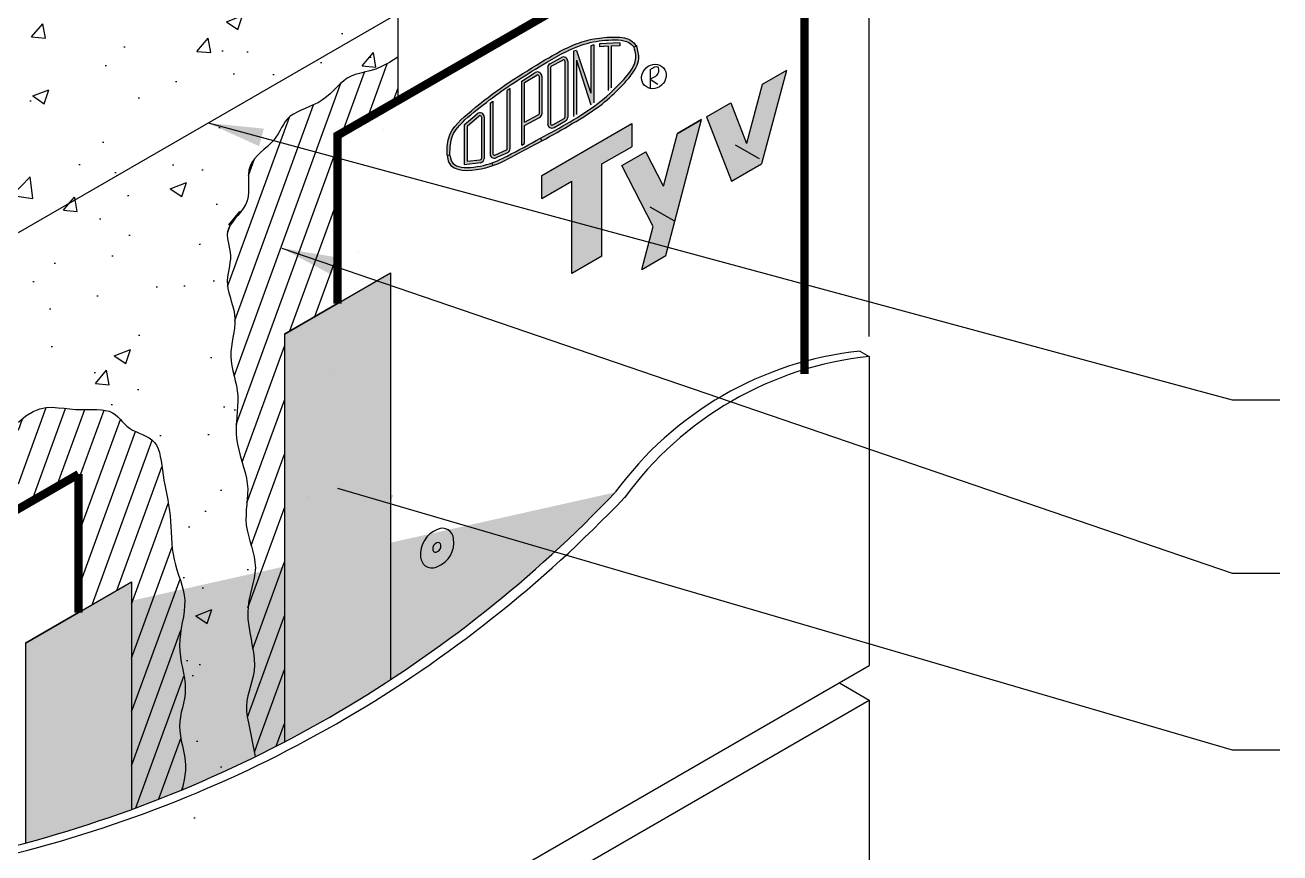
# Model space of a CAD drawing. Extents: x -129 to 346, y 0 to 193.
# Drawn here: x 17.33 to 30.94, y 48.9 to 57.88 of the extents above; entities that cross this region are included whole.
import ezdxf

# ---------------------------------------------------------------- set-up
doc = ezdxf.new("R2010")
doc.units = 0
doc.header["$LTSCALE"] = 1.5
doc.header["$MEASUREMENT"] = 0
doc.linetypes.add('CENTER', pattern=[2, 1.25, -0.25, 0.25, -0.25])
doc.linetypes.add('DASHED', pattern=[0.75, 0.5, -0.25])
for name, color, linetype in [('8X11-TTB$0$B', 7, 'CONTINUOUS'), ('CLADDING', 252, 'CONTINUOUS'), ('DUPONT_FLASHING', 253, 'CENTER'), ('DUPONTLOGO', 242, 'CONTINUOUS'), ('FASTENING', 7, 'CONTINUOUS'), ('PRIMER', 72, 'CONTINUOUS'), ('STRUCTURE', 252, 'CONTINUOUS'), ('TEXT', 7, 'CONTINUOUS'), ('TYVEK', 160, 'DASHED')]:
    doc.layers.add(name, color=color, linetype=linetype)
doc.styles.add('DETAILS', font='sanss___.ttf', dxfattribs={"height": 1})
doc.dimstyles.new('TYVEKDETAILS', dxfattribs={"dimscale": 6, "dimtxt": 1.5, "dimasz": 0.1, "dimexe": 0.75, "dimexo": 0.75, "dimgap": 0.75, "dimtad": 0, "dimtih": 1, "dimtoh": 1, "dimdec": 4, "dimzin": 0, "dimtxsty": 'DETAILS', "dimcen": 0.0625, "dimazin": 3, "dimtfac": 1, "dimtdec": 4, "dimtofl": 0, "dimtmove": 0, "dimatfit": 3, "dimtolj": 1, "dimtzin": 0})
pattern_1 = [(50, (46.8388, 3.3733), (1.79315, -0.15688), [0.1875, -2.0625]), (355, (46.8388, 3.3733), (-0.34688, 1.88048), [0.15, -1.65]), (100.4514, (46.9882, 3.3602), (1.446273, 1.7236), [0.15935, -1.752855]), (46.1842, (46.8388, 3.8733), (2.6681, -0.4138), [0.28125, -3.09375]), (96.6356, (47.0612, 3.8388), (2.33666, 2.43529), [0.23903, -2.62928]), (351.184, (46.8388, 3.8733), (2.33665, 2.4353), [0.225, -2.475]), (21, (47.0888, 3.7483), (1.492268, -1.006547), [0.1875, -2.0625]), (326, (47.0888, 3.7483), (0.60829, 1.812875), [0.15, -1.65]), (71.4514, (47.2132, 3.6644), (2.100557, 0.806326), [0.15935, -1.752855]), (37.5, (46.8388, 3.37325), (0.0303996, 0.8322346), [0, -1.63, 0, -1.675, 0, -1.65625]), (7.5, (46.8388, 3.37325), (0.657674, 0.986029), [0, -0.955, 0, -1.5925, 0, -0.63125]), (327.5, (46.2813, 3.37325), (1.334556, -0.056387), [0, -0.625, 0, -1.95, 0, -2.5875]), (317.5, (46.0313, 3.3733), (1.457965, 0.250262), [0, -0.8125, 0, -1.295, 0, -1.8375])]
pattern_2 = [(70, (-322.13017, -140.4251), (-0.18793852, 0.06840403), [])]

# ---------------------------------------------------------------- blocks, each defined once
blk = doc.blocks.new('A$C1409495A')
at = {"layer": 'DUPONTLOGO', "color": 242}
for p, q in [((0.234, 0.524), (0.234, 0)), ((0.234, 0.262), (0.441, 0.129))]:
    blk.add_line(p, q, dxfattribs=at)
blk.add_ellipse((0.334, 0.336), major_axis=(0.26, 0.232), ratio=0.903174, dxfattribs=at)
blk.add_spline([(0.234, 0.524), (0.435, 0.597), (0.456, 0.456), (0.234, 0.262)], degree=3, dxfattribs=at)

msp = doc.modelspace()

# ---------------------------------------------------------------- hatches: boundary and pattern name
at = {"layer": '8X11-TTB$0$B', "linetype": 'CONTINUOUS'}
h = msp.add_hatch(color=5, dxfattribs=at)
edge = h.paths.add_edge_path(flags=17)
edge.add_line((17.338, 51.176), (17.338, 49.008))
edge = h.paths.add_edge_path(flags=17)
edge.add_line((17.913, 51.508), (17.338, 51.176))
edge = h.paths.add_edge_path(flags=16)
edge.add_line((18.488, 51.84), (18.488, 49.372))
h.paths.add_polyline_path([(18.488, 51.84), (18.488, 49.372)], flags=17)
edge = h.paths.add_edge_path()
edge.add_arc((13.767, 62.288), 13.752, 284.4885, 316.4455)
edge.add_line((17.913, 51.508), (17.338, 51.176))
edge.add_line((17.338, 51.176), (17.338, 49.008))
edge.add_line((18.488, 51.84), (18.488, 49.372))
at = {"layer": 'DUPONT_FLASHING'}
h = msp.add_hatch(color=256, dxfattribs=at)
h.paths.add_polyline_path([(18.488, 51.84), (17.913, 51.508), (17.338, 51.176), (17.338, 49.008, 0.021939), (18.488, 49.372)])
h.paths.add_polyline_path([(21.295, 55.193), (20.145, 54.529), (20.145, 50.105, 0.024255), (21.295, 50.78)])
at = {"layer": 'DUPONTLOGO'}
h = msp.add_hatch(color=242, dxfattribs=at)
edge = h.paths.add_edge_path()
edge.add_spline(control_points=[(22.93, 57.479), (22.797, 57.398), (22.532, 57.237), (22.197, 56.978), (21.91, 56.731), (21.91, 56.535), (21.91, 56.47)], knot_values=[0, 0, 0, 0, 0.232663, 0.461387, 0.653522, 0.747926, 0.747926, 0.747926, 0.747926], degree=3, periodic=0)
edge.add_spline(control_points=[(21.91, 56.47), (21.91, 56.468), (21.91, 56.466), (21.91, 56.465)], knot_values=[0, 0, 0, 0, 0.002347, 0.002347, 0.002347, 0.002347], degree=3, periodic=0)
edge.add_line((21.91, 56.465), (21.941, 56.47))
edge.add_spline(control_points=[(21.941, 56.47), (21.941, 56.471), (21.941, 56.471), (21.941, 56.472)], knot_values=[0.001175, 0.001175, 0.001175, 0.001175, 0.002358, 0.002358, 0.002358, 0.002358], degree=3, periodic=0)
edge.add_spline(control_points=[(21.941, 56.472), (21.941, 56.55), (21.943, 56.621), (21.996, 56.744), (22.046, 56.8), (22.188, 56.93), (22.281, 57.002), (22.458, 57.137), (22.547, 57.2), (22.74, 57.326), (22.843, 57.389), (22.946, 57.452)], knot_values=[0.001205, 0.001205, 0.001205, 0.001205, 0.114856, 0.114856, 0.229711, 0.229711, 0.398491, 0.398491, 0.567271, 0.567271, 0.747926, 0.747926, 0.747926, 0.747926], degree=3, periodic=0)
edge.add_spline(control_points=[(22.946, 57.452), (23.082, 57.534), (23.218, 57.614), (23.45, 57.693), (23.536, 57.71), (23.716, 57.724), (23.819, 57.73), (23.901, 57.68), (23.919, 57.662), (23.938, 57.641)], knot_values=[0, 0, 0, 0, 0.237846, 0.237846, 0.375936, 0.375936, 0.514027, 0.514027, 0.556048, 0.556048, 0.556048, 0.556048], degree=3, periodic=0)
edge.add_line((23.938, 57.641), (23.966, 57.657))
edge.add_spline(control_points=[(23.966, 57.657), (23.946, 57.679), (23.878, 57.751), (23.691, 57.757), (23.48, 57.737), (23.213, 57.648), (23.04, 57.545), (22.93, 57.479)], knot_values=[0, 0, 0, 0, 0.044057, 0.144682, 0.25739, 0.368627, 0.559907, 0.559907, 0.559907, 0.559907], degree=3, periodic=0)
h = msp.add_hatch(color=242, dxfattribs=at)
edge = h.paths.add_edge_path()
edge.add_spline(control_points=[(23.966, 57.657), (23.979, 57.61), (24.01, 57.498), (23.915, 57.342), (23.774, 57.187), (23.568, 56.996), (23.271, 56.812), (23.049, 56.687), (22.938, 56.626)], knot_values=[0, 0, 0, 0, 0.071407, 0.167973, 0.251697, 0.391689, 0.584619, 0.774344, 0.774344, 0.774344, 0.774344], degree=3, periodic=0)
edge.add_line((22.938, 56.626), (22.923, 56.654))
edge.add_spline(control_points=[(22.923, 56.654), (23.138, 56.773), (23.356, 56.887), (23.635, 57.1), (23.717, 57.176), (23.838, 57.304), (23.885, 57.357), (23.948, 57.463), (23.962, 57.509), (23.953, 57.586), (23.946, 57.613), (23.938, 57.641)], knot_values=[0.000251, 0.000251, 0.000251, 0.000251, 0.36813, 0.36813, 0.535334, 0.535334, 0.640047, 0.640047, 0.727343, 0.727343, 0.770536, 0.770536, 0.770536, 0.770536], degree=3, periodic=0)
edge.add_line((23.938, 57.641), (23.966, 57.657))
for color, points in [(242, [(23.282, 56.892), (23.313, 56.913), (23.313, 57.501), (23.469, 57.016), (23.501, 57.037), (23.501, 57.668), (23.469, 57.658), (23.469, 57.145), (23.313, 57.608), (23.282, 57.598)]), (242, [(23.689, 57.653), (23.782, 57.657), (23.782, 57.688), (23.563, 57.679), (23.563, 57.648), (23.658, 57.652), (23.658, 57.174), (23.689, 57.203)]), (182, [(25.59, 57.388), (25.328, 57.236), (25.157, 56.598), (24.987, 57.039), (24.724, 56.888), (24.995, 56.188), (25.32, 56.376)]), (242, [(22.594, 57.193), (22.563, 57.172), (22.563, 56.543, -0.293439), (22.554, 56.529), (22.429, 56.472, -0.546266), (22.407, 56.486), (22.407, 57.057), (22.376, 57.035), (22.376, 56.486, 0.546266), (22.442, 56.444), (22.567, 56.501, 0.293439), (22.594, 56.543)]), (182, [(23.263, 56.188), (23.263, 55.188), (23.588, 55.376), (23.588, 56.376), (23.912, 56.563), (23.912, 56.813), (22.938, 56.251), (22.938, 56.001)]), (182, [(24.67, 56.857), (24.408, 56.705), (24.258, 56.135), (24.066, 56.508), (23.804, 56.357), (24.143, 55.696), (24.021, 55.232), (24.283, 55.383)])]:
    msp.add_hatch(color=color, dxfattribs=at).paths.add_polyline_path(points)
h = msp.add_hatch(color=242, dxfattribs=at)
h.paths.add_polyline_path([(23.219, 57.49, 0.570599), (23.15, 57.531), (23.025, 57.462, 0.2734), (23.001, 57.421), (23.001, 56.812, 0.573672), (23.07, 56.771), (23.195, 56.842, 0.270913), (23.219, 56.883)])
h.paths.add_polyline_path([(23.188, 57.49, 0.570599), (23.165, 57.503), (23.04, 57.435, 0.2734), (23.032, 57.421), (23.032, 56.812, 0.573672), (23.055, 56.799), (23.18, 56.869, 0.270913), (23.188, 56.883)], flags=16)
h = msp.add_hatch(color=242, dxfattribs=at)
h.paths.add_polyline_path([(22.719, 56.58), (22.751, 56.596), (22.751, 56.792), (22.913, 56.88, 0.275801), (22.938, 56.921), (22.938, 57.327, 0.588096), (22.866, 57.367), (22.719, 57.275)])
h.paths.add_polyline_path([(22.751, 56.828), (22.899, 56.907, 0.275801), (22.907, 56.921), (22.907, 57.327, 0.588096), (22.883, 57.34), (22.751, 57.258)], flags=16)
h = msp.add_hatch(color=242, dxfattribs=at)
h.paths.add_polyline_path([(22.313, 56.885, 0.63901), (22.236, 56.921), (22.094, 56.801), (22.094, 56.37), (22.271, 56.39, 0.382353), (22.313, 56.436)])
h.paths.add_polyline_path([(22.282, 56.436, -0.382353), (22.268, 56.421), (22.126, 56.405), (22.126, 56.786), (22.256, 56.897, -0.63901), (22.282, 56.885)], flags=16)
h = msp.add_hatch(color=242, dxfattribs=at)
edge = h.paths.add_edge_path()
edge.add_spline(control_points=[(22.923, 56.654), (22.801, 56.588), (22.678, 56.521), (22.509, 56.434), (22.456, 56.409), (22.397, 56.388)], knot_values=[0.281052, 0.281052, 0.281052, 0.281052, 0.486409, 0.486409, 0.582124, 0.582124, 0.582124, 0.582124], degree=3, periodic=0)
edge.add_line((22.397, 56.388), (22.407, 56.358))
edge.add_spline(control_points=[(22.407, 56.358), (22.481, 56.385), (22.648, 56.47), (22.828, 56.567), (22.938, 56.626)], knot_values=[0.28106, 0.28106, 0.28106, 0.28106, 0.397759, 0.582124, 0.582124, 0.582124, 0.582124], degree=3, periodic=0)
edge.add_line((22.938, 56.626), (22.923, 56.654))
h = msp.add_hatch(color=242, dxfattribs=at)
edge = h.paths.add_edge_path()
edge.add_line((22.407, 56.358), (22.397, 56.388))
edge.add_spline(control_points=[(22.397, 56.388), (22.378, 56.381), (22.359, 56.375), (22.255, 56.345), (22.146, 56.329), (22.025, 56.348), (21.993, 56.362), (21.955, 56.4), (21.948, 56.429), (21.941, 56.47)], knot_values=[0.002358, 0.002358, 0.002358, 0.002358, 0.032929, 0.032929, 0.159215, 0.159215, 0.221312, 0.221312, 0.281052, 0.281052, 0.281052, 0.281052], degree=3, periodic=0)
edge.add_line((21.941, 56.47), (21.91, 56.465))
edge.add_spline(control_points=[(21.91, 56.465), (21.915, 56.438), (21.94, 56.29), (22.206, 56.297), (22.368, 56.344), (22.407, 56.358)], knot_values=[0.002347, 0.002347, 0.002347, 0.002347, 0.040585, 0.219806, 0.28106, 0.28106, 0.28106, 0.28106], degree=3, periodic=0)
at = {"layer": 'PRIMER', "linetype": 'CONTINUOUS'}
h = msp.add_hatch(dxfattribs=at)
h.set_pattern_fill('_USER', color=256, scale=0.2, angle=70, style=0, pattern_type=0)
h.set_pattern_definition(pattern_2)
edge = h.paths.add_edge_path()
edge.add_line((21.374, 57.535), (21.374, 57.062))
edge.add_line((21.374, 57.062), (20.72, 56.684))
edge.add_line((20.72, 56.684), (20.72, 54.861))
edge.add_line((20.72, 54.861), (20.145, 54.529))
edge.add_line((20.145, 54.529), (20.145, 50.105))
edge.add_line((20.145, 50.105), (19.829, 49.945))
edge.add_line((21.374, 57.533), (21.285, 57.476))
edge.add_line((21.285, 57.476), (21.206, 57.435))
edge.add_line((21.206, 57.435), (21.135, 57.405))
edge.add_line((21.135, 57.405), (21.07, 57.385))
edge.add_line((21.07, 57.385), (21.012, 57.37))
edge.add_line((21.012, 57.37), (20.96, 57.358))
edge.add_line((20.96, 57.358), (20.912, 57.345))
edge.add_line((20.912, 57.345), (20.868, 57.329))
edge.add_line((20.868, 57.329), (20.827, 57.306))
edge.add_line((20.827, 57.306), (20.789, 57.278))
edge.add_line((20.789, 57.278), (20.751, 57.245))
edge.add_line((20.751, 57.245), (20.715, 57.21))
edge.add_line((20.715, 57.21), (20.678, 57.173))
edge.add_line((20.678, 57.173), (20.64, 57.137))
edge.add_line((20.64, 57.137), (20.601, 57.102))
edge.add_line((20.601, 57.102), (20.559, 57.071))
edge.add_line((20.559, 57.071), (20.514, 57.043))
edge.add_line((20.514, 57.043), (20.467, 57.019))
edge.add_line((20.467, 57.019), (20.419, 56.998))
edge.add_line((20.419, 56.998), (20.372, 56.978))
edge.add_line((20.372, 56.978), (20.326, 56.958))
edge.add_line((20.326, 56.958), (20.282, 56.938))
edge.add_line((20.282, 56.938), (20.243, 56.917))
edge.add_line((20.243, 56.917), (20.208, 56.893))
edge.add_line((20.208, 56.893), (20.179, 56.866))
edge.add_line((20.179, 56.866), (20.155, 56.837))
edge.add_line((20.155, 56.837), (20.134, 56.805))
edge.add_line((20.134, 56.805), (20.114, 56.771))
edge.add_line((20.114, 56.771), (20.096, 56.736))
edge.add_line((20.096, 56.736), (20.076, 56.701))
edge.add_line((20.076, 56.701), (20.053, 56.666))
edge.add_line((20.053, 56.666), (20.027, 56.631))
edge.add_line((20.027, 56.631), (19.995, 56.598))
edge.add_line((19.995, 56.598), (19.96, 56.565))
edge.add_line((19.96, 56.565), (19.923, 56.532))
edge.add_line((19.923, 56.532), (19.886, 56.499))
edge.add_line((19.886, 56.499), (19.851, 56.465))
edge.add_line((19.851, 56.465), (19.819, 56.43))
edge.add_line((19.819, 56.43), (19.792, 56.392))
edge.add_line((19.792, 56.392), (19.772, 56.352))
edge.add_line((19.772, 56.352), (19.76, 56.308))
edge.add_line((19.76, 56.308), (19.755, 56.262))
edge.add_line((19.755, 56.262), (19.754, 56.215))
edge.add_line((19.754, 56.215), (19.755, 56.166))
edge.add_line((19.755, 56.166), (19.757, 56.117))
edge.add_line((19.757, 56.117), (19.756, 56.068))
edge.add_line((19.756, 56.068), (19.752, 56.021))
edge.add_line((19.752, 56.021), (19.741, 55.976))
edge.add_line((19.741, 55.976), (19.723, 55.933))
edge.add_line((19.723, 55.933), (19.699, 55.892))
edge.add_line((19.699, 55.892), (19.67, 55.854))
edge.add_line((19.67, 55.854), (19.639, 55.817))
edge.add_line((19.639, 55.817), (19.609, 55.781))
edge.add_line((19.609, 55.781), (19.581, 55.745))
edge.add_line((19.581, 55.745), (19.556, 55.71))
edge.add_line((19.556, 55.71), (19.539, 55.675))
edge.add_line((19.539, 55.675), (19.529, 55.639))
edge.add_line((19.529, 55.639), (19.526, 55.603))
edge.add_line((19.526, 55.603), (19.528, 55.567))
edge.add_line((19.528, 55.567), (19.534, 55.53))
edge.add_line((19.534, 55.53), (19.542, 55.493))
edge.add_line((19.542, 55.493), (19.55, 55.455))
edge.add_line((19.55, 55.455), (19.557, 55.418))
edge.add_line((19.557, 55.418), (19.56, 55.38))
edge.add_line((19.56, 55.38), (19.559, 55.343))
edge.add_line((19.559, 55.343), (19.555, 55.305))
edge.add_line((19.555, 55.305), (19.549, 55.267))
edge.add_line((19.549, 55.267), (19.541, 55.228))
edge.add_line((19.541, 55.228), (19.534, 55.189))
edge.add_line((19.534, 55.189), (19.529, 55.149))
edge.add_line((19.529, 55.149), (19.526, 55.108))
edge.add_line((19.526, 55.108), (19.527, 55.066))
edge.add_line((19.527, 55.066), (19.533, 55.023))
edge.add_line((19.533, 55.023), (19.543, 54.978))
edge.add_line((19.543, 54.978), (19.556, 54.933))
edge.add_line((19.556, 54.933), (19.569, 54.886))
edge.add_line((19.569, 54.886), (19.583, 54.839))
edge.add_line((19.583, 54.839), (19.595, 54.791))
edge.add_line((19.595, 54.791), (19.604, 54.743))
edge.add_line((19.604, 54.743), (19.608, 54.694))
edge.add_line((19.608, 54.694), (19.608, 54.645))
edge.add_line((19.608, 54.645), (19.603, 54.595))
edge.add_line((19.603, 54.595), (19.596, 54.545))
edge.add_line((19.596, 54.545), (19.587, 54.494))
edge.add_line((19.587, 54.494), (19.578, 54.444))
edge.add_line((19.578, 54.444), (19.57, 54.393))
edge.add_line((19.57, 54.393), (19.565, 54.341))
edge.add_line((19.565, 54.341), (19.564, 54.289))
edge.add_line((19.564, 54.289), (19.568, 54.237))
edge.add_line((19.568, 54.237), (19.576, 54.184))
edge.add_line((19.576, 54.184), (19.587, 54.131))
edge.add_line((19.587, 54.131), (19.599, 54.078))
edge.add_line((19.599, 54.078), (19.612, 54.024))
edge.add_line((19.612, 54.024), (19.624, 53.97))
edge.add_line((19.624, 53.97), (19.633, 53.915))
edge.add_line((19.633, 53.915), (19.639, 53.859))
edge.add_line((19.639, 53.859), (19.64, 53.803))
edge.add_line((19.64, 53.803), (19.638, 53.747))
edge.add_line((19.638, 53.747), (19.634, 53.69))
edge.add_line((19.634, 53.69), (19.629, 53.632))
edge.add_line((19.629, 53.632), (19.624, 53.574))
edge.add_line((19.624, 53.574), (19.621, 53.515))
edge.add_line((19.621, 53.515), (19.621, 53.455))
edge.add_line((19.621, 53.455), (19.626, 53.395))
edge.add_line((19.626, 53.395), (19.635, 53.334))
edge.add_line((19.635, 53.334), (19.65, 53.272))
edge.add_line((19.65, 53.272), (19.667, 53.211))
edge.add_line((19.667, 53.211), (19.685, 53.149))
edge.add_line((19.685, 53.149), (19.703, 53.087))
edge.add_line((19.703, 53.087), (19.72, 53.026))
edge.add_line((19.72, 53.026), (19.734, 52.966))
edge.add_line((19.734, 52.966), (19.743, 52.907))
edge.add_line((19.743, 52.907), (19.747, 52.849))
edge.add_line((19.747, 52.849), (19.746, 52.792))
edge.add_line((19.746, 52.792), (19.743, 52.736))
edge.add_line((19.743, 52.736), (19.737, 52.68))
edge.add_line((19.737, 52.68), (19.732, 52.625))
edge.add_line((19.732, 52.625), (19.729, 52.57))
edge.add_line((19.729, 52.57), (19.728, 52.514))
edge.add_line((19.728, 52.514), (19.732, 52.458))
edge.add_line((19.732, 52.458), (19.741, 52.401))
edge.add_line((19.741, 52.401), (19.754, 52.344))
edge.add_line((19.754, 52.344), (19.77, 52.286))
edge.add_line((19.77, 52.286), (19.787, 52.228))
edge.add_line((19.787, 52.228), (19.803, 52.17))
edge.add_line((19.803, 52.17), (19.817, 52.112))
edge.add_line((19.817, 52.112), (19.826, 52.053))
edge.add_line((19.826, 52.053), (19.83, 51.995))
edge.add_line((19.83, 51.995), (19.826, 51.938))
edge.add_line((19.826, 51.938), (19.817, 51.88))
edge.add_line((19.817, 51.88), (19.804, 51.822))
edge.add_line((19.804, 51.822), (19.789, 51.762))
edge.add_line((19.789, 51.762), (19.774, 51.702))
edge.add_line((19.774, 51.702), (19.761, 51.64))
edge.add_line((19.761, 51.64), (19.751, 51.575))
edge.add_line((19.751, 51.575), (19.747, 51.508))
edge.add_line((19.747, 51.508), (19.75, 51.438))
edge.add_line((19.75, 51.438), (19.758, 51.365))
edge.add_line((19.758, 51.365), (19.77, 51.292))
edge.add_line((19.77, 51.292), (19.784, 51.218))
edge.add_line((19.784, 51.218), (19.797, 51.145))
edge.add_line((19.797, 51.145), (19.809, 51.074))
edge.add_line((19.809, 51.074), (19.818, 51.005))
edge.add_line((19.818, 51.005), (19.82, 50.939))
edge.add_line((19.82, 50.939), (19.816, 50.878))
edge.add_line((19.816, 50.878), (19.807, 50.819))
edge.add_line((19.807, 50.819), (19.793, 50.764))
edge.add_line((19.793, 50.764), (19.778, 50.71))
edge.add_line((19.778, 50.71), (19.762, 50.657))
edge.add_line((19.762, 50.657), (19.748, 50.604))
edge.add_line((19.748, 50.604), (19.738, 50.55))
edge.add_line((19.738, 50.55), (19.734, 50.494))
edge.add_line((19.734, 50.494), (19.735, 50.435))
edge.add_line((19.735, 50.435), (19.743, 50.375))
edge.add_line((19.743, 50.375), (19.754, 50.313))
edge.add_line((19.754, 50.313), (19.829, 49.945))
h = msp.add_hatch(dxfattribs=at)
h.set_pattern_fill('_USER', color=256, scale=0.2, angle=70, style=0, pattern_type=0)
h.set_pattern_definition(pattern_2)
h.paths.add_polyline_path([(18.488, 49.372), (19.038, 49.589), (19.048, 49.641), (19.058, 49.692), (19.066, 49.744), (19.072, 49.796), (19.073, 49.848), (19.069, 49.901), (19.062, 49.955), (19.051, 50.009), (19.039, 50.063), (19.027, 50.117), (19.017, 50.17), (19.01, 50.223), (19.008, 50.275), (19.01, 50.326), (19.017, 50.376), (19.027, 50.426), (19.039, 50.476), (19.05, 50.526), (19.06, 50.576), (19.067, 50.628), (19.07, 50.681), (19.067, 50.736), (19.06, 50.792), (19.05, 50.849), (19.039, 50.908), (19.027, 50.968), (19.017, 51.029), (19.01, 51.09), (19.008, 51.152), (19.01, 51.214), (19.017, 51.276), (19.027, 51.338), (19.038, 51.4), (19.049, 51.461), (19.058, 51.522), (19.063, 51.581), (19.064, 51.639), (19.058, 51.695), (19.048, 51.751), (19.034, 51.806), (19.017, 51.86), (18.998, 51.915), (18.98, 51.97), (18.963, 52.025), (18.948, 52.082), (18.937, 52.14), (18.929, 52.199), (18.923, 52.259), (18.919, 52.319), (18.916, 52.38), (18.913, 52.44), (18.91, 52.5), (18.905, 52.559), (18.898, 52.617), (18.889, 52.674), (18.88, 52.73), (18.869, 52.785), (18.859, 52.839), (18.848, 52.893), (18.839, 52.946), (18.83, 52.999), (18.822, 53.052), (18.815, 53.103), (18.808, 53.153), (18.799, 53.2), (18.789, 53.245), (18.775, 53.286), (18.758, 53.323), (18.736, 53.355), (18.709, 53.381), (18.677, 53.404), (18.643, 53.423), (18.606, 53.439), (18.569, 53.455), (18.532, 53.471), (18.497, 53.488), (18.465, 53.508), (18.436, 53.53), (18.41, 53.555), (18.386, 53.582), (18.362, 53.608), (18.338, 53.633), (18.311, 53.656), (18.281, 53.676), (18.246, 53.692), (18.206, 53.702), (18.16, 53.708), (18.111, 53.711), (18.057, 53.711), (18, 53.711), (17.941, 53.711), (17.88, 53.713), (17.819, 53.717), (17.756, 53.724), (17.693, 53.731), (17.628, 53.735), (17.561, 53.732), (17.492, 53.717), (17.419, 53.689), (17.342, 53.642), (17.26, 53.573), (17.26, 52.633), (17.913, 53.01), (17.913, 51.508), (18.488, 51.84)])
at = {"layer": 'STRUCTURE', "linetype": 'CONTINUOUS'}
h = msp.add_hatch(dxfattribs=at)
h.set_pattern_fill('AR-CONC', color=256, scale=0.25, style=0)
h.set_pattern_definition(pattern_1)
h.paths.add_polyline_path([(21.374, 58.008), (17.186, 60.426), (13.072, 58.051), (17.26, 55.633)])
h = msp.add_hatch(dxfattribs=at)
h.set_pattern_fill('AR-CONC', color=256, scale=0.25, style=0)
h.set_pattern_definition(pattern_1)
edge = h.paths.add_edge_path()
edge.add_arc((22.823, 47.966), 3.836, 142.9547, 174.349)
edge.add_line((19.006, 48.343), (19.002, 48.364))
edge.add_line((19.002, 48.364), (18.994, 48.414))
edge.add_line((18.994, 48.414), (18.989, 48.465))
edge.add_line((18.989, 48.465), (18.989, 48.516))
edge.add_line((18.989, 48.516), (18.994, 48.567))
edge.add_line((18.994, 48.567), (19.003, 48.62))
edge.add_line((19.003, 48.62), (19.016, 48.673))
edge.add_line((19.016, 48.673), (19.029, 48.727))
edge.add_line((19.029, 48.727), (19.043, 48.782))
edge.add_line((19.043, 48.782), (19.056, 48.838))
edge.add_line((19.056, 48.838), (19.065, 48.895))
edge.add_line((19.065, 48.895), (19.07, 48.952))
edge.add_line((19.07, 48.952), (19.07, 49.012))
edge.add_line((19.07, 49.012), (19.065, 49.071))
edge.add_line((19.065, 49.071), (19.057, 49.132))
edge.add_line((19.057, 49.132), (19.047, 49.192))
edge.add_line((19.047, 49.192), (19.037, 49.252))
edge.add_line((19.037, 49.252), (19.029, 49.311))
edge.add_line((19.029, 49.311), (19.022, 49.37))
edge.add_line((19.022, 49.37), (19.02, 49.427))
edge.add_line((19.02, 49.427), (19.022, 49.482))
edge.add_line((19.022, 49.482), (19.029, 49.536))
edge.add_line((19.029, 49.536), (19.038, 49.589))
edge.add_line((19.038, 49.589), (19.048, 49.641))
edge.add_line((19.048, 49.641), (19.058, 49.692))
edge.add_line((19.058, 49.692), (19.066, 49.744))
edge.add_line((19.066, 49.744), (19.072, 49.796))
edge.add_line((19.072, 49.796), (19.073, 49.848))
edge.add_line((19.073, 49.848), (19.069, 49.901))
edge.add_line((19.069, 49.901), (19.062, 49.955))
edge.add_line((19.062, 49.955), (19.051, 50.009))
edge.add_line((19.051, 50.009), (19.039, 50.063))
edge.add_line((19.039, 50.063), (19.027, 50.117))
edge.add_line((19.027, 50.117), (19.017, 50.17))
edge.add_line((19.017, 50.17), (19.01, 50.223))
edge.add_line((19.01, 50.223), (19.008, 50.275))
edge.add_line((19.008, 50.275), (19.01, 50.326))
edge.add_line((19.01, 50.326), (19.017, 50.376))
edge.add_line((19.017, 50.376), (19.027, 50.426))
edge.add_line((19.027, 50.426), (19.039, 50.476))
edge.add_line((19.039, 50.476), (19.05, 50.526))
edge.add_line((19.05, 50.526), (19.06, 50.576))
edge.add_line((19.06, 50.576), (19.067, 50.628))
edge.add_line((19.067, 50.628), (19.07, 50.681))
edge.add_line((19.07, 50.681), (19.067, 50.736))
edge.add_line((19.067, 50.736), (19.06, 50.792))
edge.add_line((19.06, 50.792), (19.05, 50.849))
edge.add_line((19.05, 50.849), (19.039, 50.908))
edge.add_line((19.039, 50.908), (19.027, 50.968))
edge.add_line((19.027, 50.968), (19.017, 51.029))
edge.add_line((19.017, 51.029), (19.01, 51.09))
edge.add_line((19.01, 51.09), (19.008, 51.152))
edge.add_line((19.008, 51.152), (19.01, 51.214))
edge.add_line((19.01, 51.214), (19.017, 51.276))
edge.add_line((19.017, 51.276), (19.027, 51.338))
edge.add_line((19.027, 51.338), (19.038, 51.4))
edge.add_line((19.038, 51.4), (19.049, 51.461))
edge.add_line((19.049, 51.461), (19.058, 51.522))
edge.add_line((19.058, 51.522), (19.063, 51.581))
edge.add_line((19.063, 51.581), (19.064, 51.639))
edge.add_line((19.064, 51.639), (19.058, 51.695))
edge.add_line((19.058, 51.695), (19.048, 51.751))
edge.add_line((19.048, 51.751), (19.034, 51.806))
edge.add_line((19.034, 51.806), (19.017, 51.86))
edge.add_line((19.017, 51.86), (18.998, 51.915))
edge.add_line((18.998, 51.915), (18.98, 51.97))
edge.add_line((18.98, 51.97), (18.963, 52.025))
edge.add_line((18.963, 52.025), (18.948, 52.082))
edge.add_line((18.948, 52.082), (18.937, 52.14))
edge.add_line((18.937, 52.14), (18.929, 52.199))
edge.add_line((18.929, 52.199), (18.923, 52.259))
edge.add_line((18.923, 52.259), (18.919, 52.319))
edge.add_line((18.919, 52.319), (18.916, 52.38))
edge.add_line((18.916, 52.38), (18.913, 52.44))
edge.add_line((18.913, 52.44), (18.91, 52.5))
edge.add_line((18.91, 52.5), (18.905, 52.559))
edge.add_line((18.905, 52.559), (18.898, 52.617))
edge.add_line((18.898, 52.617), (18.889, 52.674))
edge.add_line((18.889, 52.674), (18.88, 52.73))
edge.add_line((18.88, 52.73), (18.869, 52.785))
edge.add_line((18.869, 52.785), (18.859, 52.839))
edge.add_line((18.859, 52.839), (18.848, 52.893))
edge.add_line((18.848, 52.893), (18.839, 52.946))
edge.add_line((18.839, 52.946), (18.83, 52.999))
edge.add_line((18.83, 52.999), (18.822, 53.052))
edge.add_line((18.822, 53.052), (18.815, 53.103))
edge.add_line((18.815, 53.103), (18.808, 53.153))
edge.add_line((18.808, 53.153), (18.799, 53.2))
edge.add_line((18.799, 53.2), (18.789, 53.245))
edge.add_line((18.789, 53.245), (18.775, 53.286))
edge.add_line((18.775, 53.286), (18.758, 53.323))
edge.add_line((18.758, 53.323), (18.736, 53.355))
edge.add_line((18.736, 53.355), (18.709, 53.381))
edge.add_line((18.709, 53.381), (18.677, 53.404))
edge.add_line((18.677, 53.404), (18.643, 53.423))
edge.add_line((18.643, 53.423), (18.606, 53.439))
edge.add_line((18.606, 53.439), (18.569, 53.455))
edge.add_line((18.569, 53.455), (18.532, 53.471))
edge.add_line((18.532, 53.471), (18.497, 53.488))
edge.add_line((18.497, 53.488), (18.465, 53.508))
edge.add_line((18.465, 53.508), (18.436, 53.53))
edge.add_line((18.436, 53.53), (18.41, 53.555))
edge.add_line((18.41, 53.555), (18.386, 53.582))
edge.add_line((18.386, 53.582), (18.362, 53.608))
edge.add_line((18.362, 53.608), (18.338, 53.633))
edge.add_line((18.338, 53.633), (18.311, 53.656))
edge.add_line((18.311, 53.656), (18.281, 53.676))
edge.add_line((18.281, 53.676), (18.246, 53.692))
edge.add_line((18.246, 53.692), (18.206, 53.702))
edge.add_line((18.206, 53.702), (18.16, 53.708))
edge.add_line((18.16, 53.708), (18.111, 53.711))
edge.add_line((18.111, 53.711), (18.057, 53.711))
edge.add_line((18.057, 53.711), (18, 53.711))
edge.add_line((18, 53.711), (17.941, 53.711))
edge.add_line((17.941, 53.711), (17.88, 53.713))
edge.add_line((17.88, 53.713), (17.819, 53.717))
edge.add_line((17.819, 53.717), (17.756, 53.724))
edge.add_line((17.756, 53.724), (17.693, 53.731))
edge.add_line((17.693, 53.731), (17.628, 53.735))
edge.add_line((17.628, 53.735), (17.561, 53.732))
edge.add_line((17.561, 53.732), (17.492, 53.717))
edge.add_line((17.492, 53.717), (17.419, 53.689))
edge.add_line((17.419, 53.689), (17.342, 53.642))
edge.add_line((17.342, 53.642), (17.26, 53.573))
edge.add_line((17.26, 53.573), (17.26, 55.633))
edge.add_line((17.26, 55.633), (21.374, 58.008))
edge.add_line((21.374, 58.008), (21.374, 57.533))
edge.add_line((21.374, 57.533), (21.285, 57.476))
edge.add_line((21.285, 57.476), (21.206, 57.435))
edge.add_line((21.206, 57.435), (21.135, 57.405))
edge.add_line((21.135, 57.405), (21.07, 57.385))
edge.add_line((21.07, 57.385), (21.012, 57.37))
edge.add_line((21.012, 57.37), (20.96, 57.358))
edge.add_line((20.96, 57.358), (20.912, 57.345))
edge.add_line((20.912, 57.345), (20.868, 57.329))
edge.add_line((20.868, 57.329), (20.827, 57.306))
edge.add_line((20.827, 57.306), (20.789, 57.278))
edge.add_line((20.789, 57.278), (20.751, 57.245))
edge.add_line((20.751, 57.245), (20.715, 57.21))
edge.add_line((20.715, 57.21), (20.678, 57.173))
edge.add_line((20.678, 57.173), (20.64, 57.137))
edge.add_line((20.64, 57.137), (20.601, 57.102))
edge.add_line((20.601, 57.102), (20.559, 57.071))
edge.add_line((20.559, 57.071), (20.514, 57.043))
edge.add_line((20.514, 57.043), (20.467, 57.019))
edge.add_line((20.467, 57.019), (20.419, 56.998))
edge.add_line((20.419, 56.998), (20.372, 56.978))
edge.add_line((20.372, 56.978), (20.326, 56.958))
edge.add_line((20.326, 56.958), (20.282, 56.938))
edge.add_line((20.282, 56.938), (20.243, 56.917))
edge.add_line((20.243, 56.917), (20.208, 56.893))
edge.add_line((20.208, 56.893), (20.179, 56.866))
edge.add_line((20.179, 56.866), (20.155, 56.837))
edge.add_line((20.155, 56.837), (20.134, 56.805))
edge.add_line((20.134, 56.805), (20.114, 56.771))
edge.add_line((20.114, 56.771), (20.096, 56.736))
edge.add_line((20.096, 56.736), (20.076, 56.701))
edge.add_line((20.076, 56.701), (20.053, 56.666))
edge.add_line((20.053, 56.666), (20.027, 56.631))
edge.add_line((20.027, 56.631), (19.995, 56.598))
edge.add_line((19.995, 56.598), (19.96, 56.565))
edge.add_line((19.96, 56.565), (19.923, 56.532))
edge.add_line((19.923, 56.532), (19.886, 56.499))
edge.add_line((19.886, 56.499), (19.851, 56.465))
edge.add_line((19.851, 56.465), (19.819, 56.43))
edge.add_line((19.819, 56.43), (19.792, 56.392))
edge.add_line((19.792, 56.392), (19.772, 56.352))
edge.add_line((19.772, 56.352), (19.76, 56.308))
edge.add_line((19.76, 56.308), (19.755, 56.262))
edge.add_line((19.755, 56.262), (19.754, 56.215))
edge.add_line((19.754, 56.215), (19.755, 56.166))
edge.add_line((19.755, 56.166), (19.757, 56.117))
edge.add_line((19.757, 56.117), (19.756, 56.068))
edge.add_line((19.756, 56.068), (19.752, 56.021))
edge.add_line((19.752, 56.021), (19.741, 55.976))
edge.add_line((19.741, 55.976), (19.723, 55.933))
edge.add_line((19.723, 55.933), (19.699, 55.892))
edge.add_line((19.699, 55.892), (19.67, 55.854))
edge.add_line((19.67, 55.854), (19.639, 55.817))
edge.add_line((19.639, 55.817), (19.609, 55.781))
edge.add_line((19.609, 55.781), (19.581, 55.745))
edge.add_line((19.581, 55.745), (19.556, 55.71))
edge.add_line((19.556, 55.71), (19.539, 55.675))
edge.add_line((19.539, 55.675), (19.529, 55.639))
edge.add_line((19.529, 55.639), (19.526, 55.603))
edge.add_line((19.526, 55.603), (19.528, 55.567))
edge.add_line((19.528, 55.567), (19.534, 55.53))
edge.add_line((19.534, 55.53), (19.542, 55.493))
edge.add_line((19.542, 55.493), (19.55, 55.455))
edge.add_line((19.55, 55.455), (19.557, 55.418))
edge.add_line((19.557, 55.418), (19.56, 55.38))
edge.add_line((19.56, 55.38), (19.559, 55.343))
edge.add_line((19.559, 55.343), (19.555, 55.305))
edge.add_line((19.555, 55.305), (19.549, 55.267))
edge.add_line((19.549, 55.267), (19.541, 55.228))
edge.add_line((19.541, 55.228), (19.534, 55.189))
edge.add_line((19.534, 55.189), (19.529, 55.149))
edge.add_line((19.529, 55.149), (19.526, 55.108))
edge.add_line((19.526, 55.108), (19.527, 55.066))
edge.add_line((19.527, 55.066), (19.533, 55.023))
edge.add_line((19.533, 55.023), (19.543, 54.978))
edge.add_line((19.543, 54.978), (19.556, 54.933))
edge.add_line((19.556, 54.933), (19.569, 54.886))
edge.add_line((19.569, 54.886), (19.583, 54.839))
edge.add_line((19.583, 54.839), (19.595, 54.791))
edge.add_line((19.595, 54.791), (19.604, 54.743))
edge.add_line((19.604, 54.743), (19.608, 54.694))
edge.add_line((19.608, 54.694), (19.608, 54.645))
edge.add_line((19.608, 54.645), (19.603, 54.595))
edge.add_line((19.603, 54.595), (19.596, 54.545))
edge.add_line((19.596, 54.545), (19.587, 54.494))
edge.add_line((19.587, 54.494), (19.578, 54.444))
edge.add_line((19.578, 54.444), (19.57, 54.393))
edge.add_line((19.57, 54.393), (19.565, 54.341))
edge.add_line((19.565, 54.341), (19.564, 54.289))
edge.add_line((19.564, 54.289), (19.568, 54.237))
edge.add_line((19.568, 54.237), (19.576, 54.184))
edge.add_line((19.576, 54.184), (19.587, 54.131))
edge.add_line((19.587, 54.131), (19.599, 54.078))
edge.add_line((19.599, 54.078), (19.612, 54.024))
edge.add_line((19.612, 54.024), (19.624, 53.97))
edge.add_line((19.624, 53.97), (19.633, 53.915))
edge.add_line((19.633, 53.915), (19.639, 53.859))
edge.add_line((19.639, 53.859), (19.64, 53.803))
edge.add_line((19.64, 53.803), (19.638, 53.747))
edge.add_line((19.638, 53.747), (19.634, 53.69))
edge.add_line((19.634, 53.69), (19.629, 53.632))
edge.add_line((19.629, 53.632), (19.624, 53.574))
edge.add_line((19.624, 53.574), (19.621, 53.515))
edge.add_line((19.621, 53.515), (19.621, 53.455))
edge.add_line((19.621, 53.455), (19.626, 53.395))
edge.add_line((19.626, 53.395), (19.635, 53.334))
edge.add_line((19.635, 53.334), (19.65, 53.272))
edge.add_line((19.65, 53.272), (19.667, 53.211))
edge.add_line((19.667, 53.211), (19.685, 53.149))
edge.add_line((19.685, 53.149), (19.703, 53.087))
edge.add_line((19.703, 53.087), (19.72, 53.026))
edge.add_line((19.72, 53.026), (19.734, 52.966))
edge.add_line((19.734, 52.966), (19.743, 52.907))
edge.add_line((19.743, 52.907), (19.747, 52.849))
edge.add_line((19.747, 52.849), (19.746, 52.792))
edge.add_line((19.746, 52.792), (19.743, 52.736))
edge.add_line((19.743, 52.736), (19.737, 52.68))
edge.add_line((19.737, 52.68), (19.732, 52.625))
edge.add_line((19.732, 52.625), (19.729, 52.57))
edge.add_line((19.729, 52.57), (19.728, 52.514))
edge.add_line((19.728, 52.514), (19.732, 52.458))
edge.add_line((19.732, 52.458), (19.741, 52.401))
edge.add_line((19.741, 52.401), (19.754, 52.344))
edge.add_line((19.754, 52.344), (19.77, 52.286))
edge.add_line((19.77, 52.286), (19.787, 52.228))
edge.add_line((19.787, 52.228), (19.803, 52.17))
edge.add_line((19.803, 52.17), (19.817, 52.112))
edge.add_line((19.817, 52.112), (19.826, 52.053))
edge.add_line((19.826, 52.053), (19.83, 51.995))
edge.add_line((19.83, 51.995), (19.826, 51.938))
edge.add_line((19.826, 51.938), (19.817, 51.88))
edge.add_line((19.817, 51.88), (19.804, 51.822))
edge.add_line((19.804, 51.822), (19.789, 51.762))
edge.add_line((19.789, 51.762), (19.774, 51.702))
edge.add_line((19.774, 51.702), (19.761, 51.64))
edge.add_line((19.761, 51.64), (19.751, 51.575))
edge.add_line((19.751, 51.575), (19.747, 51.508))
edge.add_line((19.747, 51.508), (19.75, 51.438))
edge.add_line((19.75, 51.438), (19.758, 51.365))
edge.add_line((19.758, 51.365), (19.77, 51.292))
edge.add_line((19.77, 51.292), (19.784, 51.218))
edge.add_line((19.784, 51.218), (19.797, 51.145))
edge.add_line((19.797, 51.145), (19.809, 51.074))
edge.add_line((19.809, 51.074), (19.818, 51.005))
edge.add_line((19.818, 51.005), (19.82, 50.939))
edge.add_line((19.82, 50.939), (19.816, 50.878))
edge.add_line((19.816, 50.878), (19.807, 50.819))
edge.add_line((19.807, 50.819), (19.793, 50.764))
edge.add_line((19.793, 50.764), (19.778, 50.71))
edge.add_line((19.778, 50.71), (19.762, 50.657))
edge.add_line((19.762, 50.657), (19.748, 50.604))
edge.add_line((19.748, 50.604), (19.738, 50.55))
edge.add_line((19.738, 50.55), (19.734, 50.494))
edge.add_line((19.734, 50.494), (19.735, 50.435))
edge.add_line((19.735, 50.435), (19.743, 50.375))
edge.add_line((19.743, 50.375), (19.754, 50.313))
edge.add_line((19.754, 50.313), (19.761, 50.276))

# ---------------------------------------------------------------- linework, layer by layer
at = {"layer": '8X11-TTB$0$B', "linetype": 'CONTINUOUS'}
for p, q in [((21.374, 57.535), (21.374, 57.062)), ((21.374, 57.062), (20.72, 56.684)), ((20.72, 56.684), (20.72, 54.861)), ((17.26, 52.633), (17.913, 53.01)), ((17.913, 53.01), (17.913, 51.508))]:
    msp.add_line(p, q, dxfattribs=at)
at = {"layer": 'CLADDING'}
for p, q in [((21.941, 56.47), (21.91, 56.465)), ((26.388, 54.345), (26.488, 54.288)), ((26.488, 54.288), (26.488, 50.933)), ((26.488, 54.288), (26.488, 50.933)), ((13.5, 43.434), (26.488, 50.933)), ((17.09, 45.507), (26.488, 50.933)), ((26.164, 50.745), (26.488, 50.558)), ((26.164, 50.745), (26.488, 50.558)), ((13.5, 43.059), (26.488, 50.558)), ((17.09, 45.132), (26.488, 50.558)), ((26.488, 50.558), (26.488, 44.624)), ((26.488, 50.558), (26.488, 44.624))]:
    msp.add_line(p, q, dxfattribs=at)
at = {"layer": 'CLADDING', "color": 7, "linetype": 'CONTINUOUS'}
for p, q in [((20.72, 54.861), (20.145, 54.529)), ((20.145, 54.529), (20.145, 50.105)), ((17.913, 51.508), (18.488, 51.84)), ((18.488, 51.84), (18.488, 49.372)), ((17.913, 51.508), (17.338, 51.176)), ((17.338, 51.176), (17.338, 49.008))]:
    msp.add_line(p, q, dxfattribs=at)
at = {"layer": 'CLADDING'}
for centre, radius, start, end in [((26.783, 50.597), 3.769, 96.0038, 143.9962), ((26.783, 50.597), 3.769, 96.0038, 143.9962), ((26.883, 50.539), 3.769, 96.0038, 143.9962), ((26.883, 50.539), 3.769, 96.0038, 143.9962), ((13.767, 62.288), 13.752, 284.4885, 316.4455), ((13.767, 62.288), 13.752, 284.4885, 316.4455), ((13.867, 62.231), 13.752, 284.2253, 316.4455), ((13.867, 62.231), 13.752, 284.2253, 316.4455)]:
    msp.add_arc(centre, radius, start, end, dxfattribs=at)
at = {"layer": 'DUPONT_FLASHING', "color": 7, "linetype": 'CONTINUOUS'}
for p, q in [((20.145, 54.529), (21.295, 55.193)), ((21.295, 55.193), (21.295, 50.78)), ((20.145, 54.529), (20.145, 50.105)), ((17.338, 51.176), (18.488, 51.84)), ((18.488, 51.84), (18.488, 49.372)), ((17.338, 51.176), (17.338, 49.008))]:
    msp.add_line(p, q, dxfattribs=at)
at = {"layer": 'DUPONTLOGO', "color": 242}
for p, q in [((23.313, 57.608), (23.282, 57.598)), ((23.282, 57.598), (23.282, 56.892)), ((23.313, 57.608), (23.469, 57.145)), ((23.501, 57.668), (23.469, 57.658)), ((23.469, 57.658), (23.469, 57.145)), ((23.501, 57.668), (23.501, 57.037)), ((23.782, 57.688), (23.563, 57.679)), ((23.563, 57.679), (23.563, 57.648)), ((23.658, 57.652), (23.563, 57.648)), ((23.658, 57.652), (23.658, 57.174)), ((23.783, 57.657), (23.689, 57.653)), ((23.689, 57.653), (23.689, 57.203)), ((23.782, 57.688), (23.782, 57.657)), ((23.966, 57.657), (23.938, 57.641)), ((23.025, 57.462), (23.15, 57.531)), ((23.04, 57.435), (23.165, 57.503)), ((23.188, 57.49), (23.188, 56.883)), ((23.219, 57.49), (23.219, 56.883)), ((23.313, 57.501), (23.469, 57.016)), ((23.313, 57.501), (23.313, 56.913)), ((22.719, 57.275), (22.866, 57.367)), ((22.751, 57.258), (22.883, 57.34)), ((22.907, 57.327), (22.907, 56.921)), ((22.938, 57.327), (22.938, 56.921)), ((23.001, 57.421), (23.001, 56.812)), ((23.032, 57.421), (23.032, 56.812)), ((22.594, 57.193), (22.563, 57.172)), ((22.563, 56.543), (22.563, 57.172)), ((22.594, 56.543), (22.594, 57.193)), ((22.719, 56.58), (22.719, 57.275)), ((22.751, 56.828), (22.751, 57.258)), ((22.376, 57.035), (22.407, 57.057)), ((22.376, 57.035), (22.376, 56.486)), ((22.407, 57.057), (22.407, 56.486)), ((22.094, 56.801), (22.236, 56.921)), ((22.126, 56.786), (22.256, 56.897)), ((22.751, 56.828), (22.899, 56.907)), ((22.094, 56.801), (22.094, 56.37)), ((22.126, 56.786), (22.126, 56.405)), ((22.282, 56.885), (22.282, 56.436)), ((22.313, 56.885), (22.313, 56.436)), ((22.751, 56.792), (22.913, 56.88)), ((22.751, 56.596), (22.751, 56.792)), ((23.055, 56.799), (23.18, 56.869)), ((23.07, 56.771), (23.195, 56.842)), ((22.923, 56.654), (22.938, 56.626)), ((22.938, 56.626), (22.923, 56.654)), ((22.429, 56.472), (22.554, 56.529)), ((22.442, 56.444), (22.567, 56.501)), ((22.719, 56.58), (22.751, 56.596)), ((22.094, 56.37), (22.271, 56.39)), ((22.126, 56.405), (22.268, 56.421)), ((22.407, 56.358), (22.397, 56.388))]:
    msp.add_line(p, q, dxfattribs=at)
at = {"layer": 'DUPONTLOGO', "color": 182}
for p, q in [((25.59, 57.388), (25.32, 56.376)), ((25.59, 57.388), (25.328, 57.236)), ((25.328, 57.236), (25.157, 56.598)), ((24.724, 56.888), (24.987, 57.039)), ((24.987, 57.039), (25.157, 56.598)), ((22.938, 56.251), (23.912, 56.813)), ((23.912, 56.813), (23.912, 56.563)), ((24.283, 55.383), (24.67, 56.857)), ((24.408, 56.705), (24.67, 56.857)), ((24.67, 56.857), (24.408, 56.705)), ((24.724, 56.888), (24.995, 56.188)), ((24.258, 56.135), (24.408, 56.705)), ((23.588, 56.376), (23.912, 56.563)), ((23.804, 56.501), (23.912, 56.563)), ((23.804, 56.357), (24.066, 56.508)), ((23.804, 56.357), (24.066, 56.508)), ((24.258, 56.135), (24.066, 56.508)), ((23.588, 55.376), (23.588, 56.376)), ((24.143, 55.696), (23.804, 56.357)), ((24.995, 56.188), (25.32, 56.376)), ((22.938, 56.001), (22.938, 56.251)), ((22.938, 56.001), (23.263, 56.188)), ((23.263, 55.188), (23.263, 56.188)), ((24.021, 55.232), (24.143, 55.696)), ((23.588, 55.376), (23.263, 55.188)), ((24.021, 55.232), (24.283, 55.383))]:
    msp.add_line(p, q, dxfattribs=at)
at = {"layer": 'DUPONTLOGO', "color": 242}
for centre, radius, start, end in [((23.047, 57.421), 0.0469, 118.8361, 180), ((23.047, 57.421), 0.0156, 118.8361, 180), ((23.172, 57.49), 0.0469, 0, 118.8361), ((23.172, 57.49), 0.0156, 0, 118.8361), ((22.891, 57.327), 0.0469, 360, 121.8384), ((22.891, 57.327), 0.0156, 360, 121.8384), ((22.266, 56.885), 0.0469, 360, 130.3159), ((22.266, 56.885), 0.0156, 360, 130.3159), ((22.891, 56.921), 0.0156, 298.3244, 360), ((22.891, 56.921), 0.0469, 298.3244, 360), ((23.047, 56.812), 0.0469, 180, 299.3668), ((23.047, 56.812), 0.0156, 180, 299.3668), ((23.172, 56.883), 0.0156, 299.3668, 0), ((23.172, 56.883), 0.0469, 299.3668, 0), ((22.422, 56.486), 0.0469, 180, 294.5851), ((22.422, 56.486), 0.0156, 180, 294.5851), ((22.547, 56.543), 0.0156, 294.5851, 360), ((22.547, 56.543), 0.0469, 294.5851, 360), ((22.266, 56.436), 0.0156, 276.3021, 360), ((22.266, 56.436), 0.0469, 276.3021, 360)]:
    msp.add_arc(centre, radius, start, end, dxfattribs=at)
for points in [[(22.93, 57.479), (23.267, 57.66), (23.479, 57.728), (23.703, 57.752), (23.901, 57.716), (23.966, 57.657)], [(22.938, 56.626), (23.268, 56.813), (23.59, 57.026), (23.797, 57.215), (23.907, 57.341), (23.988, 57.516), (23.966, 57.657)], [(21.91, 56.47), (21.927, 56.658), (22.173, 56.953), (22.537, 57.23), (22.93, 57.479)], [(21.91, 56.47), (21.929, 56.391), (22.281, 56.323), (22.613, 56.453), (22.938, 56.626)]]:
    msp.add_spline(points, degree=3, dxfattribs=at)
for points, knots in [([(22.946, 57.452), (23.082, 57.534), (23.218, 57.614), (23.45, 57.693), (23.536, 57.71), (23.716, 57.724), (23.819, 57.73), (23.901, 57.68), (23.919, 57.662), (23.938, 57.641)], [0, 0, 0, 0, 0.2378462, 0.2378462, 0.3759363, 0.3759363, 0.5140265, 0.5140265, 0.5560477, 0.5560477, 0.5560477, 0.5560477]), ([(22.923, 56.654), (23.138, 56.773), (23.356, 56.887), (23.635, 57.1), (23.717, 57.176), (23.838, 57.304), (23.885, 57.357), (23.948, 57.463), (23.962, 57.509), (23.953, 57.586), (23.946, 57.613), (23.938, 57.641)], [0.0002506, 0.0002506, 0.0002506, 0.0002506, 0.3681301, 0.3681301, 0.5353339, 0.5353339, 0.6400473, 0.6400473, 0.7273425, 0.7273425, 0.7705356, 0.7705356, 0.7705356, 0.7705356]), ([(21.941, 56.472), (21.941, 56.55), (21.943, 56.621), (21.996, 56.744), (22.046, 56.8), (22.188, 56.93), (22.281, 57.002), (22.458, 57.137), (22.547, 57.2), (22.74, 57.326), (22.843, 57.389), (22.946, 57.452)], [0.0012046, 0.0012046, 0.0012046, 0.0012046, 0.1148557, 0.1148557, 0.2297113, 0.2297113, 0.3984913, 0.3984913, 0.5672713, 0.5672713, 0.7479263, 0.7479263, 0.7479263, 0.7479263]), ([(21.941, 56.472), (21.948, 56.43), (21.955, 56.4), (21.993, 56.362), (22.025, 56.348), (22.146, 56.329), (22.255, 56.345), (22.422, 56.392), (22.491, 56.425), (22.678, 56.521), (22.801, 56.588), (22.923, 56.654)], [0.0011746, 0.0011746, 0.0011746, 0.0011746, 0.0620976, 0.0620976, 0.1241952, 0.1241952, 0.2504808, 0.2504808, 0.3767663, 0.3767663, 0.5821236, 0.5821236, 0.5821236, 0.5821236])]:
    msp.add_open_spline(points, degree=3, knots=knots, dxfattribs=at)
at = {"layer": 'FASTENING'}
for points in [[(21.623, 52.11, 0.556012), (21.807, 52.009, 0.353716), (21.98, 52.309, 0.546252), (21.807, 52.409, 0.345825)], [(21.754, 52.191, 0.556012), (21.8, 52.166, 0.353716), (21.843, 52.241, 0.546252), (21.8, 52.266, 0.345825)]]:
    msp.add_lwpolyline(points, format="xyb", close=True, dxfattribs=at)
at = {"layer": 'PRIMER', "linetype": 'CONTINUOUS'}
for points in [[(21.374, 57.533), (21.285, 57.476), (21.206, 57.435), (21.135, 57.405), (21.07, 57.385), (21.012, 57.37), (20.96, 57.358), (20.912, 57.345), (20.868, 57.329), (20.827, 57.306), (20.789, 57.278), (20.751, 57.245), (20.715, 57.21), (20.678, 57.173), (20.64, 57.137), (20.601, 57.102), (20.559, 57.071), (20.514, 57.043), (20.467, 57.019), (20.419, 56.998), (20.372, 56.978), (20.326, 56.958), (20.282, 56.938), (20.243, 56.917), (20.208, 56.893), (20.179, 56.866), (20.155, 56.837), (20.134, 56.805), (20.114, 56.771), (20.096, 56.736), (20.076, 56.701), (20.053, 56.666), (20.027, 56.631), (19.995, 56.598), (19.96, 56.565), (19.923, 56.532), (19.886, 56.499), (19.851, 56.465), (19.819, 56.43), (19.792, 56.392), (19.772, 56.352), (19.76, 56.308), (19.755, 56.262), (19.754, 56.215), (19.755, 56.166), (19.757, 56.117), (19.756, 56.068), (19.752, 56.021), (19.741, 55.976), (19.723, 55.933), (19.699, 55.892), (19.67, 55.854), (19.639, 55.817), (19.609, 55.781), (19.581, 55.745), (19.556, 55.71), (19.539, 55.675), (19.529, 55.639), (19.526, 55.603), (19.528, 55.567), (19.534, 55.53), (19.542, 55.493), (19.55, 55.455), (19.557, 55.418), (19.56, 55.38), (19.559, 55.343), (19.555, 55.305), (19.549, 55.267), (19.541, 55.228), (19.534, 55.189), (19.529, 55.149), (19.526, 55.108), (19.527, 55.066), (19.533, 55.023), (19.543, 54.978), (19.556, 54.933), (19.569, 54.886), (19.583, 54.839), (19.595, 54.791), (19.604, 54.743), (19.608, 54.694), (19.608, 54.645), (19.603, 54.595), (19.596, 54.545), (19.587, 54.494), (19.578, 54.444), (19.57, 54.393), (19.565, 54.341), (19.564, 54.289), (19.568, 54.237), (19.576, 54.184), (19.587, 54.131), (19.599, 54.078), (19.612, 54.024), (19.624, 53.97), (19.633, 53.915), (19.639, 53.859), (19.64, 53.803), (19.638, 53.747), (19.634, 53.69), (19.629, 53.632), (19.624, 53.574), (19.621, 53.515), (19.621, 53.455), (19.626, 53.395), (19.635, 53.334), (19.65, 53.272), (19.667, 53.211), (19.685, 53.149), (19.703, 53.087), (19.72, 53.026), (19.734, 52.966), (19.743, 52.907), (19.747, 52.849), (19.746, 52.792), (19.743, 52.736), (19.737, 52.68), (19.732, 52.625), (19.729, 52.57), (19.728, 52.514), (19.732, 52.458), (19.741, 52.401), (19.754, 52.344), (19.77, 52.286), (19.787, 52.228), (19.803, 52.17), (19.817, 52.112), (19.826, 52.053), (19.83, 51.995), (19.826, 51.938), (19.817, 51.88), (19.804, 51.822), (19.789, 51.762), (19.774, 51.702), (19.761, 51.64), (19.751, 51.575), (19.747, 51.508), (19.75, 51.438), (19.758, 51.365), (19.77, 51.292), (19.784, 51.218), (19.797, 51.145), (19.809, 51.074), (19.818, 51.005), (19.82, 50.939), (19.816, 50.878), (19.807, 50.819), (19.793, 50.764), (19.778, 50.71), (19.762, 50.657), (19.748, 50.604), (19.738, 50.55), (19.734, 50.494), (19.735, 50.435), (19.743, 50.375), (19.754, 50.313), (19.829, 49.945)], [(17.26, 53.573), (17.342, 53.642), (17.419, 53.689), (17.492, 53.717), (17.561, 53.732), (17.628, 53.735), (17.693, 53.731), (17.756, 53.724), (17.819, 53.717), (17.88, 53.713), (17.941, 53.711), (18, 53.711), (18.057, 53.711), (18.111, 53.711), (18.16, 53.708), (18.206, 53.702), (18.246, 53.692), (18.281, 53.676), (18.311, 53.656), (18.338, 53.633), (18.362, 53.608), (18.386, 53.582), (18.41, 53.555), (18.436, 53.53), (18.465, 53.508), (18.497, 53.488), (18.532, 53.471), (18.569, 53.455), (18.606, 53.439), (18.643, 53.423), (18.677, 53.404), (18.709, 53.381), (18.736, 53.355), (18.758, 53.323), (18.775, 53.286), (18.789, 53.245), (18.799, 53.2), (18.808, 53.153), (18.815, 53.103), (18.822, 53.052), (18.83, 52.999), (18.839, 52.946), (18.848, 52.893), (18.859, 52.839), (18.869, 52.785), (18.88, 52.73), (18.889, 52.674), (18.898, 52.617), (18.905, 52.559), (18.91, 52.5), (18.913, 52.44), (18.916, 52.38), (18.919, 52.319), (18.923, 52.259), (18.929, 52.199), (18.937, 52.14), (18.948, 52.082), (18.963, 52.025), (18.98, 51.97), (18.998, 51.915), (19.017, 51.86), (19.034, 51.806), (19.048, 51.751), (19.058, 51.695), (19.064, 51.639), (19.063, 51.581), (19.058, 51.522), (19.049, 51.461), (19.038, 51.4), (19.027, 51.338), (19.017, 51.276), (19.01, 51.214), (19.008, 51.152), (19.01, 51.09), (19.017, 51.029), (19.027, 50.968), (19.039, 50.908), (19.05, 50.849), (19.06, 50.792), (19.067, 50.736), (19.07, 50.681), (19.067, 50.628), (19.06, 50.576), (19.05, 50.526), (19.039, 50.476), (19.027, 50.426), (19.017, 50.376), (19.01, 50.326), (19.008, 50.275), (19.01, 50.223), (19.017, 50.17), (19.027, 50.117), (19.039, 50.063), (19.051, 50.009), (19.062, 49.955), (19.069, 49.901), (19.073, 49.848), (19.072, 49.796), (19.066, 49.744), (19.058, 49.692), (19.048, 49.641), (19.038, 49.589), (19.037, 49.586)]]:
    msp.add_lwpolyline(points, dxfattribs=at)
at = {"layer": 'STRUCTURE', "linetype": 'CONTINUOUS'}
for p, q in [((25.786, 60.555), (25.786, 54.232)), ((17.26, 55.633), (21.374, 58.008))]:
    msp.add_line(p, q, dxfattribs=at)
at = {"layer": 'STRUCTURE'}
msp.add_line((21.374, 58.008), (21.374, 57.062), dxfattribs=at)
at = {"layer": 'STRUCTURE', "color": 202}
for p, q in [((25.034, 56.583), (25.294, 56.433)), ((24.108, 55.912), (24.368, 55.762))]:
    msp.add_line(p, q, dxfattribs=at)
at = {"layer": 'TEXT'}
msp.add_line((26.488, 54.504), (26.488, 60.831), dxfattribs=at)
at = {"layer": 'TYVEK', "const_width": 0.09}
for points in [[(20.72, 54.861), (20.72, 56.684), (25.786, 59.609), (25.786, 54.098)], [(17.913, 51.508), (17.913, 53.01)]]:
    msp.add_lwpolyline(points, dxfattribs=at)
msp.add_lwpolyline([(17.913, 53.01), (17.096, 52.538, 0.055484), (17.013, 51.409, -0.266937), (12.927, 46.095)], format="xyb", dxfattribs=at)

# ---------------------------------------------------------------- block references
at = {"layer": 'DUPONTLOGO', "color": 182, "xscale": 0.3999999999999773, "yscale": 0.3999999999999773, "zscale": 0.3999999999999999}
msp.add_blockref('A$C1409495A', (24.019, 57.19), dxfattribs=at)

# ---------------------------------------------------------------- leaders
at = {"layer": 'TEXT'}
for points in [[(19.317, 56.82), (30.425, 53.816), (30.942, 53.816)], [(20.118, 55.462), (30.425, 51.934), (30.942, 51.934)], [(20.72, 52.856), (30.425, 50.019), (30.942, 50.019)]]:
    msp.add_leader(points, dimstyle='TYVEKDETAILS', override={"dimfxl": 3}, dxfattribs=at)

doc.saveas('drawing.dxf')
